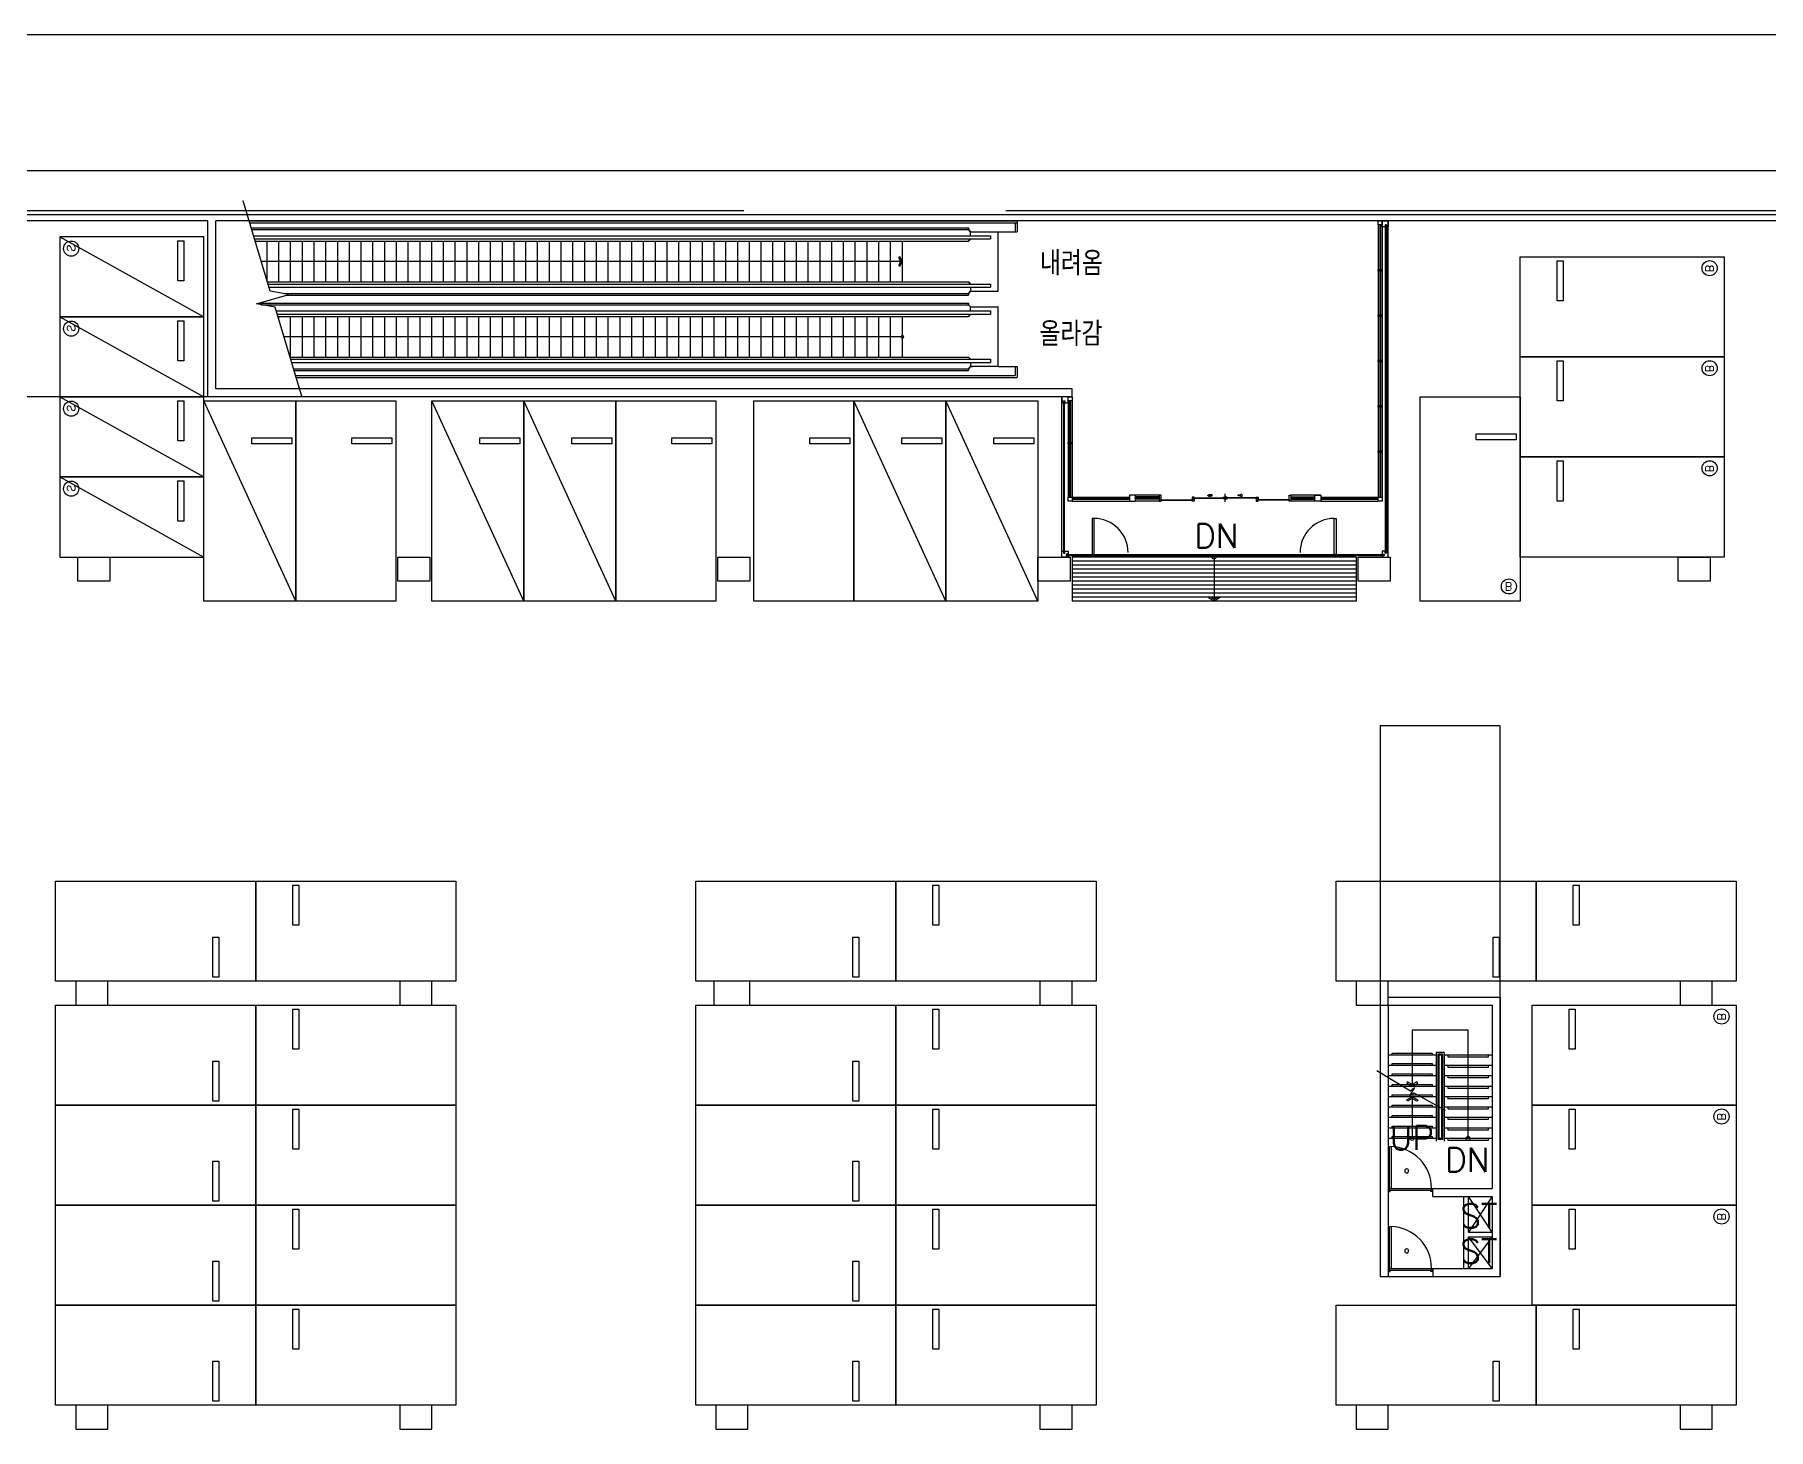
# Model space of a CAD drawing. Header units: millimetres. Extents: x -7614 to 421357, y 85218 to 341757.
# Drawn here: x 226695 to 270022, y 223427 to 258281 of the extents above; entities that cross this region are included whole.
import ezdxf
from ezdxf.enums import TextEntityAlignment as Align

# ---------------------------------------------------------------- set-up
doc = ezdxf.new("R2010")
doc.units = ezdxf.units.MM
doc.header["$LTSCALE"] = 600
doc.header["$MEASUREMENT"] = 0
doc.layers.add('e-plan', color=9, linetype='CONTINUOUS')
doc.styles.add('kiahn', font='romans.shx', dxfattribs={"bigfont": 'cadhs.shx'})

msp = doc.modelspace()

# ---------------------------------------------------------------- hatches: boundary and pattern name
at = {"layer": 'e-plan'}
msp.add_hatch(color=256, dxfattribs=at).paths.add_polyline_path([(248338, 252612), (248282, 252709), (248315, 252727), (248381, 252612), (248315, 252496), (248282, 252515)])

# ---------------------------------------------------------------- linework, layer by layer
for p, q in [((319923, 258277), (205278, 258281)), ((328920, 254877), (180670, 254877)), ((232582, 251873), (231907, 254127)), ((231020, 253627), (179420, 253627)), ((330020, 253777), (179570, 253777)), ((244420, 253877), (179670, 253877)), ((231020, 249227), (231020, 253627)), ((330170, 253627), (231220, 253627)), ((231220, 249427), (231220, 253627)), ((232057, 253627), (251253, 253627)), ((232072, 253577), (251253, 253577)), ((232072, 253577), (251203, 253577)), ((329920, 253877), (250970, 253877)), ((251203, 253577), (251203, 253356)), ((251253, 253627), (251253, 253356)), ((251253, 253627), (251253, 253389)), ((260270, 253627), (260370, 253627)), ((260270, 253527), (260270, 253627)), ((260270, 253527), (260270, 246727)), ((260370, 253527), (260270, 253527)), ((260310, 253527), (260310, 246727)), ((260330, 253527), (260330, 246727)), ((260370, 253627), (260370, 253527)), ((260370, 253588), (260370, 253627)), ((260370, 253627), (260520, 253627)), ((260370, 253555), (260370, 253588)), ((260370, 253477), (260370, 253555)), ((260370, 253527), (260370, 246727)), ((260449, 253477), (260370, 253477)), ((260482, 253527), (260449, 253527)), ((260449, 253527), (260449, 253477)), ((260456, 245334), (260456, 253520)), ((260456, 253520), (260480, 253520)), ((260480, 253520), (260480, 245334)), ((260482, 253477), (260482, 253527)), ((260520, 253477), (260482, 253477)), ((260520, 245227), (260520, 253627)), ((260520, 253627), (260520, 253477)), ((227320, 253227), (230920, 251227)), ((230920, 253227), (227320, 253227)), ((227320, 253227), (227320, 251227)), ((230270, 252127), (230270, 253127)), ((230270, 253127), (230420, 253127)), ((230420, 253127), (230420, 252127)), ((230920, 251227), (230920, 253227)), ((232110, 253452), (250030, 253452)), ((232122, 253412), (250030, 253412)), ((232168, 253256), (250587, 253256)), ((232192, 253176), (250587, 253176)), ((232209, 253120), (250030, 253120)), ((232209, 253119), (232209, 253120)), ((232503, 252104), (232503, 253120)), ((232797, 252104), (232797, 253120)), ((233091, 252104), (233091, 253120)), ((233385, 252104), (233385, 253120)), ((233679, 252104), (233679, 253120)), ((233974, 252104), (233974, 253120)), ((234268, 252104), (234268, 253120)), ((234562, 252104), (234562, 253120)), ((234856, 252104), (234856, 253120)), ((235150, 252104), (235150, 253120)), ((235444, 252104), (235444, 253120)), ((235738, 252104), (235738, 253120)), ((236032, 252104), (236032, 253120)), ((236326, 252104), (236326, 253120)), ((236620, 252104), (236620, 253120)), ((236914, 252104), (236914, 253120)), ((237208, 252104), (237208, 253120)), ((237502, 252104), (237502, 253120)), ((237796, 252104), (237796, 253120)), ((238090, 252104), (238090, 253120)), ((238384, 252104), (238384, 253120)), ((238678, 252104), (238678, 253120)), ((238972, 252104), (238972, 253120)), ((239266, 252104), (239266, 253120)), ((239560, 252104), (239560, 253120)), ((239854, 252104), (239854, 253120)), ((240148, 252104), (240148, 253120)), ((240442, 252104), (240442, 253120)), ((240736, 252104), (240736, 253120)), ((241030, 252104), (241030, 253120)), ((241324, 252104), (241324, 253120)), ((241618, 252104), (241618, 253120)), ((241913, 252104), (241913, 253120)), ((242207, 252104), (242207, 253120)), ((242501, 252104), (242501, 253120)), ((242795, 252104), (242795, 253120)), ((243089, 252104), (243089, 253120)), ((243383, 252104), (243383, 253120)), ((243677, 252104), (243677, 253120)), ((243971, 252104), (243971, 253120)), ((244265, 252104), (244265, 253120)), ((244559, 252104), (244559, 253120)), ((244853, 252104), (244853, 253120)), ((245147, 252104), (245147, 253120)), ((245441, 252104), (245441, 253120)), ((245735, 252104), (245735, 253120)), ((246029, 252104), (246029, 253120)), ((246323, 252104), (246323, 253120)), ((246617, 252104), (246617, 253120)), ((246911, 252104), (246911, 253120)), ((247205, 252104), (247205, 253120)), ((247499, 252104), (247499, 253120)), ((247793, 252104), (247793, 253120)), ((248087, 252104), (248087, 253120)), ((248381, 252104), (248381, 253120)), ((250030, 253452), (250030, 253412)), ((250030, 253412), (250030, 253452)), ((250030, 253412), (250086, 253356)), ((250086, 253356), (250030, 253412)), ((250086, 253176), (250030, 253120)), ((250030, 253120), (250086, 253176)), ((250086, 253356), (251253, 253356)), ((250086, 253256), (250086, 253356)), ((250086, 253356), (250132, 253356)), ((250086, 253256), (250086, 253356)), ((250587, 253256), (250587, 253176)), ((250776, 251868), (250776, 253356)), ((248381, 252612), (232361, 252612)), ((248315, 252727), (248282, 252709)), ((248282, 252709), (248338, 252612)), ((248338, 252612), (248282, 252515)), ((248381, 252612), (248315, 252727)), ((248315, 252496), (248381, 252612)), ((263820, 250227), (263820, 252727)), ((263820, 252727), (268920, 252727)), ((264745, 252627), (264895, 252627)), ((264745, 251627), (264745, 252627)), ((264895, 252627), (264895, 251627)), ((268920, 252727), (268920, 250227)), ((248282, 252515), (248315, 252496)), ((260270, 252373), (260270, 252413)), ((260270, 252413), (260370, 252413)), ((260370, 252373), (260270, 252373)), ((260370, 252413), (260370, 252373)), ((230420, 252127), (230270, 252127)), ((232240, 251551), (233045, 251792)), ((232513, 252104), (250030, 252104)), ((232530, 252048), (250587, 252048)), ((232554, 251968), (250587, 251968)), ((233045, 251792), (232582, 251873)), ((232933, 251812), (250030, 251812)), ((232977, 251772), (250030, 251772)), ((250030, 252104), (250086, 252048)), ((250086, 252048), (250030, 252104)), ((250086, 251868), (250030, 251812)), ((250030, 251812), (250086, 251868)), ((250030, 251812), (250030, 251772)), ((250030, 251772), (250030, 251812)), ((250086, 251968), (250086, 251868)), ((250086, 251968), (250086, 251868)), ((250086, 251868), (250776, 251868)), ((250086, 251868), (250132, 251868)), ((250587, 252048), (250587, 251968)), ((232703, 251471), (232240, 251551)), ((232309, 251572), (250030, 251572)), ((232352, 251532), (250030, 251532)), ((233378, 249217), (232703, 251471)), ((232731, 251376), (250587, 251376)), ((250030, 251572), (250030, 251532)), ((250030, 251532), (250030, 251572)), ((250030, 251532), (250086, 251476)), ((250086, 251476), (250030, 251532)), ((250086, 251476), (250776, 251476)), ((250086, 251376), (250086, 251476)), ((250086, 251476), (250132, 251476)), ((250086, 251376), (250086, 251476)), ((250587, 251376), (250587, 251296)), ((250776, 249988), (250776, 251476)), ((264895, 251627), (264745, 251627)), ((227320, 251227), (230920, 249227)), ((230920, 251227), (227320, 251227)), ((227320, 251227), (227320, 249227)), ((227320, 251227), (230920, 251227)), ((230270, 250127), (230270, 251127)), ((230270, 251127), (230420, 251127)), ((230420, 251127), (230420, 250127)), ((230920, 249227), (230920, 251227)), ((232755, 251296), (250587, 251296)), ((232772, 251240), (250030, 251240)), ((232797, 251155), (232797, 251240)), ((233091, 250224), (233091, 251240)), ((233385, 250224), (233385, 251240)), ((233679, 250224), (233679, 251240)), ((233974, 250224), (233974, 251240)), ((234268, 250224), (234268, 251240)), ((234562, 250224), (234562, 251240)), ((234856, 250224), (234856, 251240)), ((235150, 250224), (235150, 251240)), ((235444, 250224), (235444, 251240)), ((235738, 250224), (235738, 251240)), ((236032, 250224), (236032, 251240)), ((236326, 250224), (236326, 251240)), ((236620, 250224), (236620, 251240)), ((236914, 250224), (236914, 251240)), ((237208, 250224), (237208, 251240)), ((237502, 250224), (237502, 251240)), ((237796, 250224), (237796, 251240)), ((238090, 250224), (238090, 251240)), ((238384, 250224), (238384, 251240)), ((238678, 250224), (238678, 251240)), ((238972, 250224), (238972, 251240)), ((239266, 250224), (239266, 251240)), ((239560, 250224), (239560, 251240)), ((239854, 250224), (239854, 251240)), ((240148, 250224), (240148, 251240)), ((240442, 250224), (240442, 251240)), ((240736, 250224), (240736, 251240)), ((241030, 250224), (241030, 251240)), ((241324, 250224), (241324, 251240)), ((241618, 250224), (241618, 251240)), ((241913, 250224), (241913, 251240)), ((242207, 250224), (242207, 251240)), ((242501, 250224), (242501, 251240)), ((242795, 250224), (242795, 251240)), ((243089, 250224), (243089, 251240)), ((243383, 250224), (243383, 251240)), ((243677, 250224), (243677, 251240)), ((243971, 250224), (243971, 251240)), ((244265, 250224), (244265, 251240)), ((244559, 250224), (244559, 251240)), ((244853, 250224), (244853, 251240)), ((245147, 250224), (245147, 251240)), ((245441, 250224), (245441, 251240)), ((245735, 250224), (245735, 251240)), ((246029, 250224), (246029, 251240)), ((246323, 250224), (246323, 251240)), ((246617, 250224), (246617, 251240)), ((246911, 250224), (246911, 251240)), ((247205, 250224), (247205, 251240)), ((247499, 250224), (247499, 251240)), ((247793, 250224), (247793, 251240)), ((248087, 250224), (248087, 251240)), ((248381, 250224), (248381, 251240)), ((250086, 251296), (250030, 251240)), ((250030, 251240), (250086, 251296)), ((260270, 251240), (260270, 251280)), ((260270, 251280), (260370, 251280)), ((260370, 251240), (260270, 251240)), ((260370, 251280), (260370, 251240)), ((248381, 250732), (232924, 250732)), ((230420, 250127), (230270, 250127)), ((233076, 250224), (250030, 250224)), ((233093, 250168), (250587, 250168)), ((233117, 250088), (250587, 250088)), ((250030, 250224), (250086, 250168)), ((250086, 250168), (250030, 250224)), ((250086, 250088), (250086, 249988)), ((250086, 250088), (250086, 249988)), ((250587, 250168), (250587, 250088)), ((260270, 250107), (260270, 250147)), ((260270, 250147), (260370, 250147)), ((260370, 250107), (260270, 250107)), ((260370, 250147), (260370, 250107)), ((268920, 250227), (263820, 250227)), ((263820, 247727), (263820, 250227)), ((263820, 250227), (268920, 250227)), ((264745, 250127), (264895, 250127)), ((264745, 249127), (264745, 250127)), ((264895, 250127), (264895, 249127)), ((268920, 250227), (268920, 247727)), ((233164, 249932), (250030, 249932)), ((233176, 249892), (250030, 249892)), ((233176, 249892), (250030, 249892)), ((233213, 249767), (251203, 249767)), ((233228, 249717), (251253, 249717)), ((250086, 249988), (250030, 249932)), ((250030, 249932), (250086, 249988)), ((250030, 249932), (250030, 249892)), ((250030, 249892), (250030, 249932)), ((250776, 249988), (250086, 249988)), ((250086, 249988), (250132, 249988)), ((250776, 249988), (251253, 249988)), ((251203, 249988), (251203, 249767)), ((251253, 249988), (251253, 249717)), ((251253, 249988), (251253, 249717)), ((231020, 249227), (221962, 249227)), ((227320, 249227), (230920, 247227)), ((227320, 249227), (230920, 249227)), ((230920, 249227), (227320, 249227)), ((227320, 249227), (227320, 247227)), ((230920, 247227), (230920, 249227)), ((252620, 249227), (231020, 249227)), ((252620, 249427), (231220, 249427)), ((252370, 245227), (252370, 249227)), ((252370, 249227), (252370, 249077)), ((252520, 249227), (252370, 249227)), ((252520, 249188), (252520, 249227)), ((252520, 249227), (252620, 249227)), ((252520, 249127), (252520, 249227)), ((252520, 249155), (252520, 249188)), ((252520, 249077), (252520, 249155)), ((252620, 249227), (252620, 249427)), ((252620, 249227), (252620, 249127)), ((261320, 249227), (263820, 249227)), ((261320, 244127), (261320, 249227)), ((263820, 249227), (263820, 244127)), ((230270, 248127), (230270, 249127)), ((230270, 249127), (230420, 249127)), ((230420, 249127), (230420, 248127)), ((233220, 244127), (230920, 249127)), ((230920, 249127), (233220, 249127)), ((230920, 244127), (230920, 249127)), ((233220, 249127), (233220, 244127)), ((233220, 249127), (235720, 249127)), ((233220, 244127), (233220, 249127)), ((235720, 249127), (235720, 244127)), ((238920, 244127), (236620, 249127)), ((236620, 249127), (238920, 249127)), ((236620, 244127), (236620, 249127)), ((241220, 244127), (238920, 249127)), ((238920, 249127), (241220, 249127)), ((238920, 244127), (238920, 249127)), ((238920, 249127), (238920, 244127)), ((241220, 249127), (241220, 244127)), ((241220, 249127), (243720, 249127)), ((241220, 244127), (241220, 249127)), ((243720, 249127), (243720, 244127)), ((244670, 249127), (247170, 249127)), ((244670, 244127), (244670, 249127)), ((249470, 244127), (247170, 249127)), ((247170, 249127), (247170, 244127)), ((247170, 249127), (249470, 249127)), ((247170, 244127), (247170, 249127)), ((251770, 244127), (249470, 249127)), ((249470, 249127), (251770, 249127)), ((249470, 244127), (249470, 249127)), ((249470, 249127), (249470, 244127)), ((251770, 249127), (251770, 244127)), ((252370, 249077), (252409, 249077)), ((252409, 249077), (252409, 249127)), ((252409, 249127), (252442, 249127)), ((252411, 249120), (252411, 245334)), ((252435, 249120), (252411, 249120)), ((252435, 245334), (252435, 249120)), ((252442, 249127), (252442, 249077)), ((252442, 249077), (252520, 249077)), ((252520, 249127), (252520, 246727)), ((252620, 249127), (252520, 249127)), ((252560, 249127), (252560, 246727)), ((252580, 249127), (252580, 246727)), ((252620, 249127), (252620, 246727)), ((260270, 248973), (260270, 249013)), ((260270, 249013), (260370, 249013)), ((260370, 248973), (260270, 248973)), ((260370, 249013), (260370, 248973)), ((264895, 249127), (264745, 249127)), ((262720, 248152), (262720, 248302)), ((262720, 248302), (263720, 248302)), ((263720, 248302), (263720, 248152)), ((230420, 248127), (230270, 248127)), ((232120, 248052), (232120, 248202)), ((232120, 248202), (233120, 248202)), ((233120, 248052), (232120, 248052)), ((233120, 248202), (233120, 248052)), ((234620, 248052), (234620, 248202)), ((234620, 248202), (235620, 248202)), ((235620, 248052), (234620, 248052)), ((235620, 248202), (235620, 248052)), ((237820, 248052), (237820, 248202)), ((237820, 248202), (238820, 248202)), ((238820, 248052), (237820, 248052)), ((238820, 248202), (238820, 248052)), ((240120, 248052), (240120, 248202)), ((240120, 248202), (241120, 248202)), ((241120, 248052), (240120, 248052)), ((241120, 248202), (241120, 248052)), ((242620, 248052), (242620, 248202)), ((242620, 248202), (243620, 248202)), ((243620, 248052), (242620, 248052)), ((243620, 248202), (243620, 248052)), ((246070, 248052), (246070, 248202)), ((246070, 248202), (247070, 248202)), ((247070, 248052), (246070, 248052)), ((247070, 248202), (247070, 248052)), ((248370, 248052), (248370, 248202)), ((248370, 248202), (249370, 248202)), ((249370, 248052), (248370, 248052)), ((249370, 248202), (249370, 248052)), ((250670, 248052), (250670, 248202)), ((250670, 248202), (251670, 248202)), ((251670, 248052), (250670, 248052)), ((251670, 248202), (251670, 248052)), ((252520, 248052), (252520, 248092)), ((252520, 248092), (252620, 248092)), ((252620, 248052), (252520, 248052)), ((252620, 248092), (252620, 248052)), ((260270, 247840), (260270, 247880)), ((260270, 247880), (260370, 247880)), ((260370, 247840), (260270, 247840)), ((260370, 247880), (260370, 247840)), ((263720, 248152), (262720, 248152)), ((263820, 245227), (263820, 247727)), ((263820, 247727), (268920, 247727)), ((268920, 247727), (263820, 247727)), ((264745, 247627), (264895, 247627)), ((264745, 246627), (264745, 247627)), ((264895, 247627), (264895, 246627)), ((268920, 247727), (268920, 245227)), ((227320, 247227), (230920, 245227)), ((230920, 247227), (227320, 247227)), ((227320, 247227), (227320, 245227)), ((227320, 247227), (230920, 247227)), ((230270, 246127), (230270, 247127)), ((230270, 247127), (230420, 247127)), ((230420, 247127), (230420, 246127)), ((230920, 245227), (230920, 247227)), ((252520, 246727), (252620, 246727)), ((252520, 246627), (252520, 246727)), ((252620, 246627), (252520, 246627)), ((252620, 246727), (254055, 246727)), ((252620, 246727), (252620, 246627)), ((254055, 246687), (252620, 246687)), ((254055, 246667), (252620, 246667)), ((252620, 246627), (254055, 246627)), ((254205, 246777), (254055, 246777)), ((254055, 246777), (254055, 246627)), ((254055, 246627), (254125, 246627)), ((254125, 246627), (254125, 246627)), ((254125, 246627), (254135, 246627)), ((254135, 246627), (254135, 246627)), ((254135, 246627), (254205, 246627)), ((254195, 246707), (254810, 246707)), ((254195, 246697), (254195, 246707)), ((254195, 246707), (254205, 246707)), ((254195, 246697), (254810, 246697)), ((254205, 246697), (254195, 246697)), ((254205, 246707), (254205, 246777)), ((254800, 246732), (254205, 246732)), ((254205, 246627), (254205, 246697)), ((254800, 246672), (254205, 246672)), ((254845, 246777), (254800, 246777)), ((254800, 246777), (254800, 246707)), ((254800, 246707), (254810, 246707)), ((254810, 246697), (254800, 246697)), ((254800, 246697), (254800, 246627)), ((254800, 246627), (254845, 246627)), ((254810, 246707), (254810, 246697)), ((254835, 246654), (255635, 246654)), ((254835, 246644), (254835, 246654)), ((254835, 246654), (254845, 246654)), ((254835, 246644), (255635, 246644)), ((254845, 246644), (254835, 246644)), ((254845, 246654), (254845, 246777)), ((254845, 246627), (254845, 246644)), ((255670, 246727), (255620, 246727)), ((255620, 246727), (255620, 246682)), ((255620, 246682), (255670, 246682)), ((255620, 246672), (255670, 246672)), ((255620, 246654), (255620, 246672)), ((255635, 246654), (255620, 246654)), ((255620, 246627), (255620, 246644)), ((255620, 246644), (255635, 246644)), ((255670, 246627), (255620, 246627)), ((255635, 246644), (255635, 246654)), ((255656, 246709), (256410, 246709)), ((255656, 246699), (255656, 246709)), ((255656, 246709), (255670, 246709)), ((255656, 246699), (256410, 246699)), ((255670, 246699), (255656, 246699)), ((255670, 246709), (255670, 246727)), ((255670, 246682), (255670, 246699)), ((255670, 246672), (255670, 246627)), ((256395, 246727), (256445, 246727)), ((256395, 246709), (256395, 246727)), ((256410, 246709), (256395, 246709)), ((256395, 246682), (256395, 246699)), ((256395, 246699), (256410, 246699)), ((256445, 246682), (256395, 246682)), ((256410, 246699), (256410, 246709)), ((256445, 246604), (256445, 246804)), ((256445, 246727), (256445, 246682)), ((256495, 246727), (256445, 246727)), ((256445, 246727), (256445, 246682)), ((256445, 246682), (256495, 246682)), ((257235, 246709), (256481, 246709)), ((256481, 246699), (256481, 246709)), ((256481, 246709), (256495, 246709)), ((257235, 246699), (256481, 246699)), ((256495, 246699), (256481, 246699)), ((256495, 246709), (256495, 246727)), ((256495, 246682), (256495, 246699)), ((257220, 246727), (257270, 246727)), ((257220, 246709), (257220, 246727)), ((257235, 246709), (257220, 246709)), ((257220, 246682), (257220, 246699)), ((257220, 246699), (257235, 246699)), ((257270, 246682), (257220, 246682)), ((257270, 246672), (257220, 246672)), ((257220, 246672), (257220, 246627)), ((257220, 246627), (257270, 246627)), ((257235, 246699), (257235, 246709)), ((258055, 246654), (257256, 246654)), ((257256, 246644), (257256, 246654)), ((257256, 246654), (257270, 246654)), ((258055, 246644), (257256, 246644)), ((257270, 246644), (257256, 246644)), ((257270, 246727), (257270, 246682)), ((257270, 246654), (257270, 246672)), ((257270, 246627), (257270, 246644)), ((258045, 246777), (258090, 246777)), ((258045, 246654), (258045, 246777)), ((258055, 246654), (258045, 246654)), ((258045, 246627), (258045, 246644)), ((258045, 246644), (258055, 246644)), ((258090, 246627), (258045, 246627)), ((258055, 246644), (258055, 246654)), ((258695, 246707), (258080, 246707)), ((258090, 246707), (258080, 246707)), ((258080, 246707), (258080, 246697)), ((258695, 246697), (258080, 246697)), ((258080, 246697), (258090, 246697)), ((258090, 246777), (258090, 246707)), ((258090, 246732), (258685, 246732)), ((258090, 246697), (258090, 246627)), ((258090, 246672), (258685, 246672)), ((258685, 246777), (258835, 246777)), ((258685, 246707), (258685, 246777)), ((258695, 246707), (258685, 246707)), ((258685, 246627), (258685, 246697)), ((258685, 246697), (258695, 246697)), ((258755, 246627), (258685, 246627)), ((258695, 246697), (258695, 246707)), ((258765, 246627), (258755, 246627)), ((258755, 246627), (258755, 246627)), ((258835, 246627), (258765, 246627)), ((258765, 246627), (258765, 246627)), ((258835, 246777), (258835, 246627)), ((258835, 246727), (260270, 246727)), ((260270, 246687), (258835, 246687)), ((260270, 246667), (258835, 246667)), ((258835, 246627), (260270, 246627)), ((260270, 246727), (260370, 246727)), ((260270, 246627), (260270, 246727)), ((260370, 246627), (260270, 246627)), ((260370, 246727), (260370, 246627)), ((264895, 246627), (264745, 246627)), ((230420, 246127), (230270, 246127)), ((253170, 246190), (253120, 246190)), ((253120, 246190), (253120, 245291)), ((253170, 245291), (253170, 246190)), ((259170, 246190), (259220, 246190)), ((259170, 245291), (259170, 246190)), ((259220, 246190), (259220, 245291)), ((252370, 245227), (252370, 245377)), ((252370, 245377), (252409, 245377)), ((252409, 245377), (252409, 245327)), ((252409, 245327), (252442, 245327)), ((252435, 245334), (252411, 245334)), ((252442, 245327), (252442, 245377)), ((252442, 245377), (252520, 245377)), ((252520, 245298), (252470, 245298)), ((252470, 245298), (252470, 245265)), ((252470, 245265), (252520, 245265)), ((252477, 245291), (260413, 245291)), ((252477, 245291), (252477, 245267)), ((252477, 245267), (260413, 245267)), ((252520, 245377), (252520, 245298)), ((252520, 245265), (252520, 245227)), ((253120, 245291), (253170, 245291)), ((259220, 245291), (259170, 245291)), ((260448, 245377), (260370, 245377)), ((260370, 245377), (260370, 245298)), ((260370, 245298), (260420, 245298)), ((260420, 245265), (260370, 245265)), ((260370, 245265), (260370, 245227)), ((260413, 245291), (260413, 245267)), ((260420, 245298), (260420, 245265)), ((260448, 245327), (260448, 245377)), ((260482, 245327), (260448, 245327)), ((260456, 245334), (260480, 245334)), ((260520, 245377), (260482, 245377)), ((260482, 245377), (260482, 245327)), ((260520, 245227), (260520, 245377)), ((227320, 245227), (230920, 245227)), ((252520, 245227), (252370, 245227)), ((259720, 245227), (252620, 245227)), ((252620, 245227), (252620, 244127)), ((259720, 245127), (252620, 245127)), ((259720, 245027), (252620, 245027)), ((259720, 244927), (252620, 244927)), ((259720, 244827), (252620, 244827)), ((256170, 245227), (256170, 244127)), ((259720, 245227), (259720, 244127)), ((260370, 245227), (260520, 245227)), ((268920, 245227), (263820, 245227)), ((259720, 244727), (252620, 244727)), ((259720, 244627), (252620, 244627)), ((259720, 244527), (252620, 244527)), ((259720, 244427), (252620, 244427)), ((233220, 244127), (230920, 244127)), ((235720, 244127), (233220, 244127)), ((238920, 244127), (236620, 244127)), ((241220, 244127), (238920, 244127)), ((243720, 244127), (241220, 244127)), ((247170, 244127), (244670, 244127)), ((249470, 244127), (247170, 244127)), ((251770, 244127), (249470, 244127)), ((259720, 244327), (252620, 244327)), ((259720, 244227), (252620, 244227)), ((259720, 244127), (252620, 244127)), ((256031, 244204), (256054, 244238)), ((256170, 244127), (256031, 244204)), ((256054, 244238), (256170, 244171)), ((256170, 244171), (256287, 244238)), ((256306, 244204), (256170, 244127)), ((256287, 244238), (256306, 244204)), ((263820, 244127), (261320, 244127)), ((227220, 234627), (227220, 237127)), ((227220, 237127), (232220, 237127)), ((232220, 237127), (232220, 234627)), ((232220, 234627), (232220, 237127)), ((232220, 237127), (237220, 237127)), ((233145, 237027), (233295, 237027)), ((233145, 236027), (233145, 237027)), ((233295, 237027), (233295, 236027)), ((237220, 237127), (237220, 234627)), ((243220, 234627), (243220, 237127)), ((243220, 237127), (248220, 237127)), ((248220, 237127), (248220, 234627)), ((248220, 234627), (248220, 237127)), ((248220, 237127), (253220, 237127)), ((249145, 237027), (249295, 237027)), ((249145, 236027), (249145, 237027)), ((249295, 237027), (249295, 236027)), ((253220, 237127), (253220, 234627)), ((259220, 234627), (259220, 237127)), ((259220, 237127), (264220, 237127)), ((264220, 237127), (264220, 234627)), ((264220, 234627), (264220, 237127)), ((264220, 237127), (269220, 237127)), ((265145, 237027), (265295, 237027)), ((265145, 236027), (265145, 237027)), ((265295, 237027), (265295, 236027)), ((269220, 237127), (269220, 234627)), ((231145, 234727), (231145, 235727)), ((231145, 235727), (231295, 235727)), ((231295, 235727), (231295, 234727)), ((233295, 236027), (233145, 236027)), ((247145, 234727), (247145, 235727)), ((247145, 235727), (247295, 235727)), ((247295, 235727), (247295, 234727)), ((249295, 236027), (249145, 236027)), ((263145, 234727), (263145, 235727)), ((263145, 235727), (263295, 235727)), ((263295, 235727), (263295, 234727)), ((265295, 236027), (265145, 236027)), ((232220, 234627), (227220, 234627)), ((231295, 234727), (231145, 234727)), ((237220, 234627), (232220, 234627)), ((248220, 234627), (243220, 234627)), ((247295, 234727), (247145, 234727)), ((253220, 234627), (248220, 234627)), ((264220, 234627), (259220, 234627)), ((263295, 234727), (263145, 234727)), ((269220, 234627), (264220, 234627)), ((227220, 231527), (227220, 234027)), ((227220, 234027), (232220, 234027)), ((232220, 234027), (232220, 231527)), ((232220, 231527), (232220, 234027)), ((232220, 234027), (237220, 234027)), ((237220, 234027), (237220, 231527)), ((243220, 231527), (243220, 234027)), ((243220, 234027), (248220, 234027)), ((248220, 234027), (248220, 231527)), ((248220, 231527), (248220, 234027)), ((248220, 234027), (253220, 234027)), ((253220, 234027), (253220, 231527)), ((260320, 234027), (260320, 227247)), ((260520, 234227), (263320, 234227)), ((260520, 234027), (263120, 234027)), ((260520, 234027), (260520, 227247)), ((263120, 234027), (263120, 229447)), ((263320, 234227), (263320, 227247)), ((264119, 231527), (264119, 234027)), ((264119, 234027), (269219, 234027)), ((269219, 234027), (269219, 231527)), ((233145, 233927), (233295, 233927)), ((233145, 232927), (233145, 233927)), ((233295, 233927), (233295, 232927)), ((249145, 233927), (249295, 233927)), ((249145, 232927), (249145, 233927)), ((249295, 233927), (249295, 232927)), ((265044, 233927), (265194, 233927)), ((265044, 232927), (265044, 233927)), ((265194, 233927), (265194, 232927)), ((262520, 233402), (261120, 233402)), ((261120, 233402), (261120, 231997)), ((262520, 230697), (262520, 233402)), ((233295, 232927), (233145, 232927)), ((249295, 232927), (249145, 232927)), ((261720, 232777), (260520, 232777)), ((260620, 232777), (260620, 232827)), ((260620, 232827), (261620, 232827)), ((261620, 232827), (261620, 232777)), ((261920, 232842), (261720, 232842)), ((261720, 232842), (261720, 230632)), ((261880, 232802), (261760, 232802)), ((261760, 232802), (261760, 230672)), ((261855, 232777), (261785, 232777)), ((261785, 232777), (261785, 230697)), ((261855, 232777), (261855, 230697)), ((261880, 232802), (261880, 230672)), ((261920, 232842), (261920, 230632)), ((263120, 232777), (261920, 232777)), ((262020, 232727), (262020, 232777)), ((263020, 232727), (262020, 232727)), ((263020, 232777), (263020, 232727)), ((265194, 232927), (265044, 232927)), ((231145, 231627), (231145, 232627)), ((231145, 232627), (231295, 232627)), ((231295, 232627), (231295, 231627)), ((247145, 231627), (247145, 232627)), ((247145, 232627), (247295, 232627)), ((247295, 232627), (247295, 231627)), ((260235, 232394), (261077, 231887)), ((261720, 232517), (260520, 232517)), ((261720, 232257), (260520, 232257)), ((260620, 232517), (260620, 232567)), ((260620, 232567), (261620, 232567)), ((260620, 232257), (260620, 232307)), ((260620, 232307), (261620, 232307)), ((261620, 232567), (261620, 232517)), ((261620, 232307), (261620, 232257)), ((261785, 232517), (261760, 232517)), ((261785, 232257), (261760, 232257)), ((261880, 232517), (261855, 232517)), ((261880, 232257), (261855, 232257)), ((263120, 232517), (261920, 232517)), ((263120, 232257), (261920, 232257)), ((262020, 232467), (262020, 232517)), ((263020, 232467), (262020, 232467)), ((262020, 232207), (262020, 232257)), ((263020, 232517), (263020, 232467)), ((263020, 232257), (263020, 232207)), ((261720, 231997), (260520, 231997)), ((260620, 231997), (260620, 232047)), ((260620, 232047), (261620, 232047)), ((261004, 232108), (260985, 232074)), ((260985, 232074), (261120, 231997)), ((261120, 232041), (261004, 232108)), ((261183, 231970), (261058, 231763)), ((261058, 231763), (261164, 231837)), ((261077, 231887), (261183, 231970)), ((261237, 232108), (261120, 232041)), ((261120, 231997), (261260, 232074)), ((261164, 231837), (261947, 231404)), ((261260, 232074), (261237, 232108)), ((261620, 232047), (261620, 231997)), ((261785, 231997), (261760, 231997)), ((261880, 231997), (261855, 231997)), ((263120, 231997), (261920, 231997)), ((263020, 232207), (262020, 232207)), ((262020, 231947), (262020, 231997)), ((263020, 231947), (262020, 231947)), ((263020, 231997), (263020, 231947)), ((227220, 229027), (227220, 231527)), ((227220, 231527), (232220, 231527)), ((232220, 231527), (227220, 231527)), ((231295, 231627), (231145, 231627)), ((232220, 231527), (232220, 229027)), ((237220, 231527), (232220, 231527)), ((232220, 229027), (232220, 231527)), ((232220, 231527), (237220, 231527)), ((233145, 231427), (233295, 231427)), ((233145, 230427), (233145, 231427)), ((233295, 231427), (233295, 230427)), ((237220, 231527), (237220, 229027)), ((243220, 229027), (243220, 231527)), ((243220, 231527), (248220, 231527)), ((248220, 231527), (243220, 231527)), ((247295, 231627), (247145, 231627)), ((248220, 231527), (248220, 229027)), ((253220, 231527), (248220, 231527)), ((248220, 229027), (248220, 231527)), ((248220, 231527), (253220, 231527)), ((249145, 231427), (249295, 231427)), ((249145, 230427), (249145, 231427)), ((249295, 231427), (249295, 230427)), ((253220, 231527), (253220, 229027)), ((261720, 231737), (260520, 231737)), ((261720, 231477), (260520, 231477)), ((260620, 231737), (260620, 231787)), ((260620, 231787), (261620, 231787)), ((260620, 231477), (260620, 231527)), ((260620, 231527), (261620, 231527)), ((260985, 231659), (261120, 231737)), ((261004, 231626), (260985, 231659)), ((261120, 231692), (261004, 231626)), ((261120, 231737), (261260, 231659)), ((261120, 231737), (261120, 230697)), ((261237, 231626), (261120, 231692)), ((261260, 231659), (261237, 231626)), ((261620, 231787), (261620, 231737)), ((261620, 231527), (261620, 231477)), ((261785, 231737), (261760, 231737)), ((261785, 231477), (261760, 231477)), ((261880, 231737), (261855, 231737)), ((261880, 231477), (261855, 231477)), ((263120, 231737), (261920, 231737)), ((263120, 231477), (261920, 231477)), ((262020, 231687), (262020, 231737)), ((263020, 231687), (262020, 231687)), ((262020, 231427), (262020, 231477)), ((263020, 231427), (262020, 231427)), ((263020, 231737), (263020, 231687)), ((263020, 231477), (263020, 231427)), ((269219, 231527), (264119, 231527)), ((264119, 229027), (264119, 231527)), ((264119, 231527), (269219, 231527)), ((265044, 231427), (265194, 231427)), ((265044, 230427), (265044, 231427)), ((265194, 231427), (265194, 230427)), ((269219, 231527), (269219, 229027)), ((261720, 231217), (260520, 231217)), ((261720, 230957), (260520, 230957)), ((260620, 231217), (260620, 231267)), ((260620, 231267), (261620, 231267)), ((260620, 230957), (260620, 231007)), ((260620, 231007), (261620, 231007)), ((261620, 231267), (261620, 231217)), ((261620, 231007), (261620, 230957)), ((261785, 231217), (261760, 231217)), ((261785, 230957), (261760, 230957)), ((261880, 231217), (261855, 231217)), ((261880, 230957), (261855, 230957)), ((263120, 231217), (261920, 231217)), ((263120, 230957), (261920, 230957)), ((262020, 231167), (262020, 231217)), ((263020, 231167), (262020, 231167)), ((262020, 230907), (262020, 230957)), ((263020, 231217), (263020, 231167)), ((263020, 230957), (263020, 230907)), ((261720, 230697), (260520, 230697)), ((260620, 230697), (260620, 230747)), ((260620, 230747), (261620, 230747)), ((261620, 230747), (261620, 230697)), ((261880, 230672), (261760, 230672)), ((261855, 230697), (261785, 230697)), ((263120, 230697), (261920, 230697)), ((263020, 230907), (262020, 230907)), ((262020, 230647), (262020, 230697)), ((263020, 230647), (262020, 230647)), ((263020, 230697), (263020, 230647)), ((231145, 229127), (231145, 230127)), ((231145, 230127), (231295, 230127)), ((231295, 230127), (231295, 229127)), ((233295, 230427), (233145, 230427)), ((247145, 229127), (247145, 230127)), ((247145, 230127), (247295, 230127)), ((247295, 230127), (247295, 229127)), ((249295, 230427), (249145, 230427)), ((260555, 229447), (260556, 230496)), ((260556, 230496), (260596, 230496)), ((260596, 230496), (260595, 229447)), ((265194, 230427), (265044, 230427)), ((260530, 229447), (260530, 229367)), ((260555, 229447), (260530, 229447)), ((260530, 229367), (260575, 229367)), ((260555, 229447), (261605, 229447)), ((260595, 229447), (260555, 229447)), ((260555, 229407), (260555, 229447)), ((260575, 229407), (260555, 229407)), ((260575, 229407), (261585, 229407)), ((260575, 229367), (260575, 229407)), ((261585, 229367), (261585, 229407)), ((261585, 229407), (261605, 229407)), ((261630, 229367), (261585, 229367)), ((261605, 229407), (261605, 229447)), ((261605, 229447), (261630, 229447)), ((261630, 229447), (261630, 229367)), ((261640, 229447), (263120, 229447)), ((261640, 229247), (261640, 229447)), ((261640, 229247), (263120, 229247)), ((262410, 227447), (262410, 229247)), ((262530, 228357), (262530, 229247)), ((263120, 229247), (263120, 227447)), ((227220, 226527), (227220, 229027)), ((227220, 229027), (232220, 229027)), ((232220, 229027), (227220, 229027)), ((231295, 229127), (231145, 229127)), ((232220, 229027), (232220, 226527)), ((237220, 229027), (232220, 229027)), ((232220, 226527), (232220, 229027)), ((232220, 229027), (237220, 229027)), ((233145, 228927), (233295, 228927)), ((233145, 227927), (233145, 228927)), ((233295, 228927), (233295, 227927)), ((237220, 229027), (237220, 226527)), ((243220, 226527), (243220, 229027)), ((243220, 229027), (248220, 229027)), ((248220, 229027), (243220, 229027)), ((247295, 229127), (247145, 229127)), ((248220, 229027), (248220, 226527)), ((253220, 229027), (248220, 229027)), ((248220, 226527), (248220, 229027)), ((248220, 229027), (253220, 229027)), ((249145, 228927), (249295, 228927)), ((249145, 227927), (249145, 228927)), ((249295, 228927), (249295, 227927)), ((253220, 229027), (253220, 226527)), ((269219, 229027), (264119, 229027)), ((264119, 226527), (264119, 229027)), ((264119, 229027), (269219, 229027)), ((265044, 228927), (265194, 228927)), ((265044, 227927), (265044, 228927)), ((265194, 228927), (265194, 227927)), ((269219, 229027), (269219, 226527)), ((260555, 227447), (260556, 228496)), ((260556, 228496), (260596, 228496)), ((260596, 228496), (260595, 227447)), ((262530, 228357), (263120, 228357)), ((233295, 227927), (233145, 227927)), ((249295, 227927), (249145, 227927)), ((262530, 228237), (263120, 228237)), ((262530, 227447), (262530, 228237)), ((265194, 227927), (265044, 227927)), ((231145, 226627), (231145, 227627)), ((231145, 227627), (231295, 227627)), ((231295, 227627), (231295, 226627)), ((247145, 226627), (247145, 227627)), ((247145, 227627), (247295, 227627)), ((247295, 227627), (247295, 226627)), ((260320, 227247), (260520, 227247)), ((260530, 227447), (260530, 227367)), ((260555, 227447), (260530, 227447)), ((260530, 227367), (260575, 227367)), ((260555, 227447), (261605, 227447)), ((260595, 227447), (260555, 227447)), ((260555, 227407), (260555, 227447)), ((260575, 227407), (260555, 227407)), ((260575, 227407), (261585, 227407)), ((260575, 227367), (260575, 227407)), ((261585, 227367), (261585, 227407)), ((261585, 227407), (261605, 227407)), ((261630, 227367), (261585, 227367)), ((261605, 227407), (261605, 227447)), ((261605, 227447), (261630, 227447)), ((261630, 227447), (261630, 227367)), ((261640, 227447), (263120, 227447)), ((261640, 227447), (263120, 227447)), ((261640, 227447), (261640, 227247)), ((261640, 227247), (263320, 227247)), ((231295, 226627), (231145, 226627)), ((247295, 226627), (247145, 226627)), ((232220, 226527), (227220, 226527)), ((227220, 224027), (227220, 226527)), ((227220, 226527), (232220, 226527)), ((232220, 226527), (232220, 224027)), ((237220, 226527), (232220, 226527)), ((232220, 224027), (232220, 226527)), ((232220, 226527), (237220, 226527)), ((233145, 226427), (233295, 226427)), ((233145, 225427), (233145, 226427)), ((233295, 226427), (233295, 225427)), ((237220, 226527), (237220, 224027)), ((243220, 224027), (243220, 226527)), ((243220, 226527), (248220, 226527)), ((248220, 226527), (243220, 226527)), ((248220, 226527), (248220, 224027)), ((253220, 226527), (248220, 226527)), ((248220, 224027), (248220, 226527)), ((248220, 226527), (253220, 226527)), ((249145, 226427), (249295, 226427)), ((249145, 225427), (249145, 226427)), ((249295, 226427), (249295, 225427)), ((253220, 226527), (253220, 224027)), ((259220, 224027), (259220, 226527)), ((259220, 226527), (264220, 226527)), ((269219, 226527), (264119, 226527)), ((264220, 226527), (264220, 224027)), ((264220, 224027), (264220, 226527)), ((264220, 226527), (269220, 226527)), ((265145, 226427), (265295, 226427)), ((265145, 225427), (265145, 226427)), ((265295, 226427), (265295, 225427)), ((269220, 226527), (269220, 224027)), ((233295, 225427), (233145, 225427)), ((249295, 225427), (249145, 225427)), ((265295, 225427), (265145, 225427)), ((231145, 224127), (231145, 225127)), ((231145, 225127), (231295, 225127)), ((231295, 225127), (231295, 224127)), ((247145, 224127), (247145, 225127)), ((247145, 225127), (247295, 225127)), ((247295, 225127), (247295, 224127)), ((263145, 224127), (263145, 225127)), ((263145, 225127), (263295, 225127)), ((263295, 225127), (263295, 224127)), ((232220, 224027), (227220, 224027)), ((231295, 224127), (231145, 224127)), ((237220, 224027), (232220, 224027)), ((248220, 224027), (243220, 224027)), ((247295, 224127), (247145, 224127)), ((253220, 224027), (248220, 224027)), ((264220, 224027), (259220, 224027)), ((263295, 224127), (263145, 224127)), ((269220, 224027), (264220, 224027))]:
    msp.add_line(p, q, dxfattribs=at)
at = {"layer": 'e-plan', "ltscale": 1200}
for p, q in [((254800, 246777), (254055, 246777)), ((254800, 246627), (254205, 246627)), ((258835, 246777), (258090, 246777)), ((258685, 246627), (258090, 246627))]:
    msp.add_line(p, q, dxfattribs=at)
at = {"layer": 'e-plan', "linetype": 'Continuous'}
for p, q in [((256005, 246765), (256054, 246798)), ((256054, 246732), (256005, 246765)), ((256054, 246798), (256054, 246778)), ((256120, 246778), (256054, 246778)), ((256054, 246753), (256054, 246732)), ((256054, 246753), (256120, 246753)), ((256120, 246753), (256120, 246778)), ((256771, 246778), (256837, 246778)), ((256771, 246753), (256771, 246778)), ((256837, 246753), (256771, 246753)), ((256837, 246798), (256837, 246778)), ((256885, 246765), (256837, 246798)), ((256837, 246732), (256885, 246765)), ((256837, 246753), (256837, 246732))]:
    msp.add_line(p, q, dxfattribs=at)
at = {"layer": 'e-plan', "ltscale": 0.5}
for p, q in [((227770, 245227), (228570, 245227)), ((227770, 244627), (227770, 245227)), ((228570, 245227), (228570, 244627)), ((235770, 245227), (236570, 245227)), ((235770, 244627), (235770, 245227)), ((236570, 245227), (236570, 244627)), ((243770, 245227), (244570, 245227)), ((243770, 244627), (243770, 245227)), ((244570, 245227), (244570, 244627)), ((251770, 245227), (252570, 245227)), ((251770, 244627), (251770, 245227)), ((252570, 245227), (252570, 244627)), ((259770, 245227), (260570, 245227)), ((259770, 244627), (259770, 245227)), ((260570, 245227), (260570, 244627)), ((267770, 245227), (268570, 245227)), ((267770, 244627), (267770, 245227)), ((268570, 245227), (268570, 244627)), ((228570, 244627), (227770, 244627)), ((236570, 244627), (235770, 244627)), ((244570, 244627), (243770, 244627)), ((252570, 244627), (251770, 244627)), ((260570, 244627), (259770, 244627)), ((268570, 244627), (267770, 244627)), ((263320, 241007), (260320, 241007)), ((260320, 241007), (260320, 227247)), ((263320, 227247), (263320, 241007)), ((228520, 234627), (227720, 234627)), ((227720, 234627), (227720, 234027)), ((228520, 234027), (228520, 234627)), ((236620, 234627), (235820, 234627)), ((235820, 234627), (235820, 234027)), ((236620, 234027), (236620, 234627)), ((244570, 234627), (243670, 234627)), ((243670, 234627), (243670, 234027)), ((244570, 234027), (244570, 234627)), ((252620, 234627), (251820, 234627)), ((251820, 234627), (251820, 234027)), ((252620, 234027), (252620, 234627)), ((260520, 234627), (259720, 234627)), ((259720, 234627), (259720, 234027)), ((260520, 234027), (260520, 234627)), ((268620, 234627), (267820, 234627)), ((267820, 234627), (267820, 234027)), ((268620, 234027), (268620, 234627)), ((227720, 234027), (228520, 234027)), ((235820, 234027), (236620, 234027)), ((243670, 234027), (244570, 234027)), ((251820, 234027), (252620, 234027)), ((259720, 234027), (260520, 234027)), ((267820, 234027), (268620, 234027)), ((263120, 229247), (262530, 228357)), ((263120, 228357), (262530, 229247)), ((263120, 228237), (262530, 227447)), ((263120, 227447), (262530, 228237)), ((260320, 227247), (263320, 227247)), ((228520, 224027), (227720, 224027)), ((227720, 224027), (227720, 223427)), ((228520, 223427), (228520, 224027)), ((236620, 224027), (235820, 224027)), ((235820, 224027), (235820, 223427)), ((236620, 223427), (236620, 224027)), ((244520, 224027), (243720, 224027)), ((243720, 224027), (243720, 223427)), ((244520, 223427), (244520, 224027)), ((252620, 224027), (251820, 224027)), ((251820, 224027), (251820, 223427)), ((252620, 223427), (252620, 224027)), ((260520, 224027), (259720, 224027)), ((259720, 224027), (259720, 223427)), ((260520, 223427), (260520, 224027)), ((268620, 224027), (267820, 224027)), ((267820, 224027), (267820, 223427)), ((268620, 223427), (268620, 224027)), ((227720, 223427), (228520, 223427)), ((235820, 223427), (236620, 223427)), ((243720, 223427), (244520, 223427)), ((251820, 223427), (252620, 223427)), ((259720, 223427), (260520, 223427)), ((267820, 223427), (268620, 223427))]:
    msp.add_line(p, q, dxfattribs=at)
at = {"layer": 'e-plan', "lineweight": -3}
for centre in [(227608, 252935), (227608, 250935), (227608, 248935), (227608, 246935)]:
    msp.add_circle(centre, 189, dxfattribs=at)
at = {"layer": 'e-plan'}
for centre, radius in [((268555, 252445), 189), ((268555, 249945), 189), ((268555, 247445), 189), ((256170, 245227), 50), ((263539, 244492), 189), ((268853, 233745), 189), ((268853, 231245), 189), ((261120, 230697), 50), ((262520, 230697), 50), ((268853, 228745), 189)]:
    msp.add_circle(centre, radius, dxfattribs=at)
for centre, radius, start, end in [((248381, 250732), 33.3, 90, 270), ((248381, 250732), 33.3, 270, 90), ((253170, 245341), 850, 359.9979, 89.9996), ((259170, 245341), 850, 90.0004, 180.0021), ((260555, 229447), 1050, 0, 87.8063), ((260984, 229884), 50, 30, 210), ((260984, 229884), 50, 210, 30), ((260555, 227447), 1050, 0, 87.8063), ((260984, 227884), 50, 30, 210), ((260984, 227884), 50, 210, 30)]:
    msp.add_arc(centre, radius, start, end, dxfattribs=at)

# ---------------------------------------------------------------- texts
at = {"layer": 'e-plan', "lineweight": -3, "style": 'kiahn', "text_generation_flag": 4}
for p in [(227710, 253034), (227710, 251034), (227710, 249034), (227710, 247034)]:
    msp.add_text('S', height=200, rotation=270, dxfattribs=at).set_placement(p)
at = {"layer": 'e-plan', "style": 'kiahn'}
for s, p in [('내려옴', (252605, 252268)), ('올라감', (252592, 250504)), ('DN', (256228, 245453))]:
    msp.add_text(s, height=600, dxfattribs=at).set_placement(p, align=Align.CENTER)
at = {"layer": 'e-plan', "style": 'kiahn', "text_generation_flag": 4}
for p in [(268454, 252346), (268454, 249846), (268454, 247346), (268752, 233646), (268752, 231146), (268752, 228646)]:
    msp.add_text('B', height=200, rotation=90, dxfattribs=at).set_placement(p)
msp.add_text('B', height=200, dxfattribs=at).set_placement((263440, 244593))
at = {"layer": 'e-plan', "style": 'kiahn'}
for s, p in [('UP', (261113, 230708)), ('DN', (262500, 230165)), ('ST', (262789, 228759)), ('ST', (262789, 227876))]:
    msp.add_text(s, height=600, dxfattribs=at).set_placement(p, align=Align.MIDDLE)

doc.saveas('drawing.dxf')
